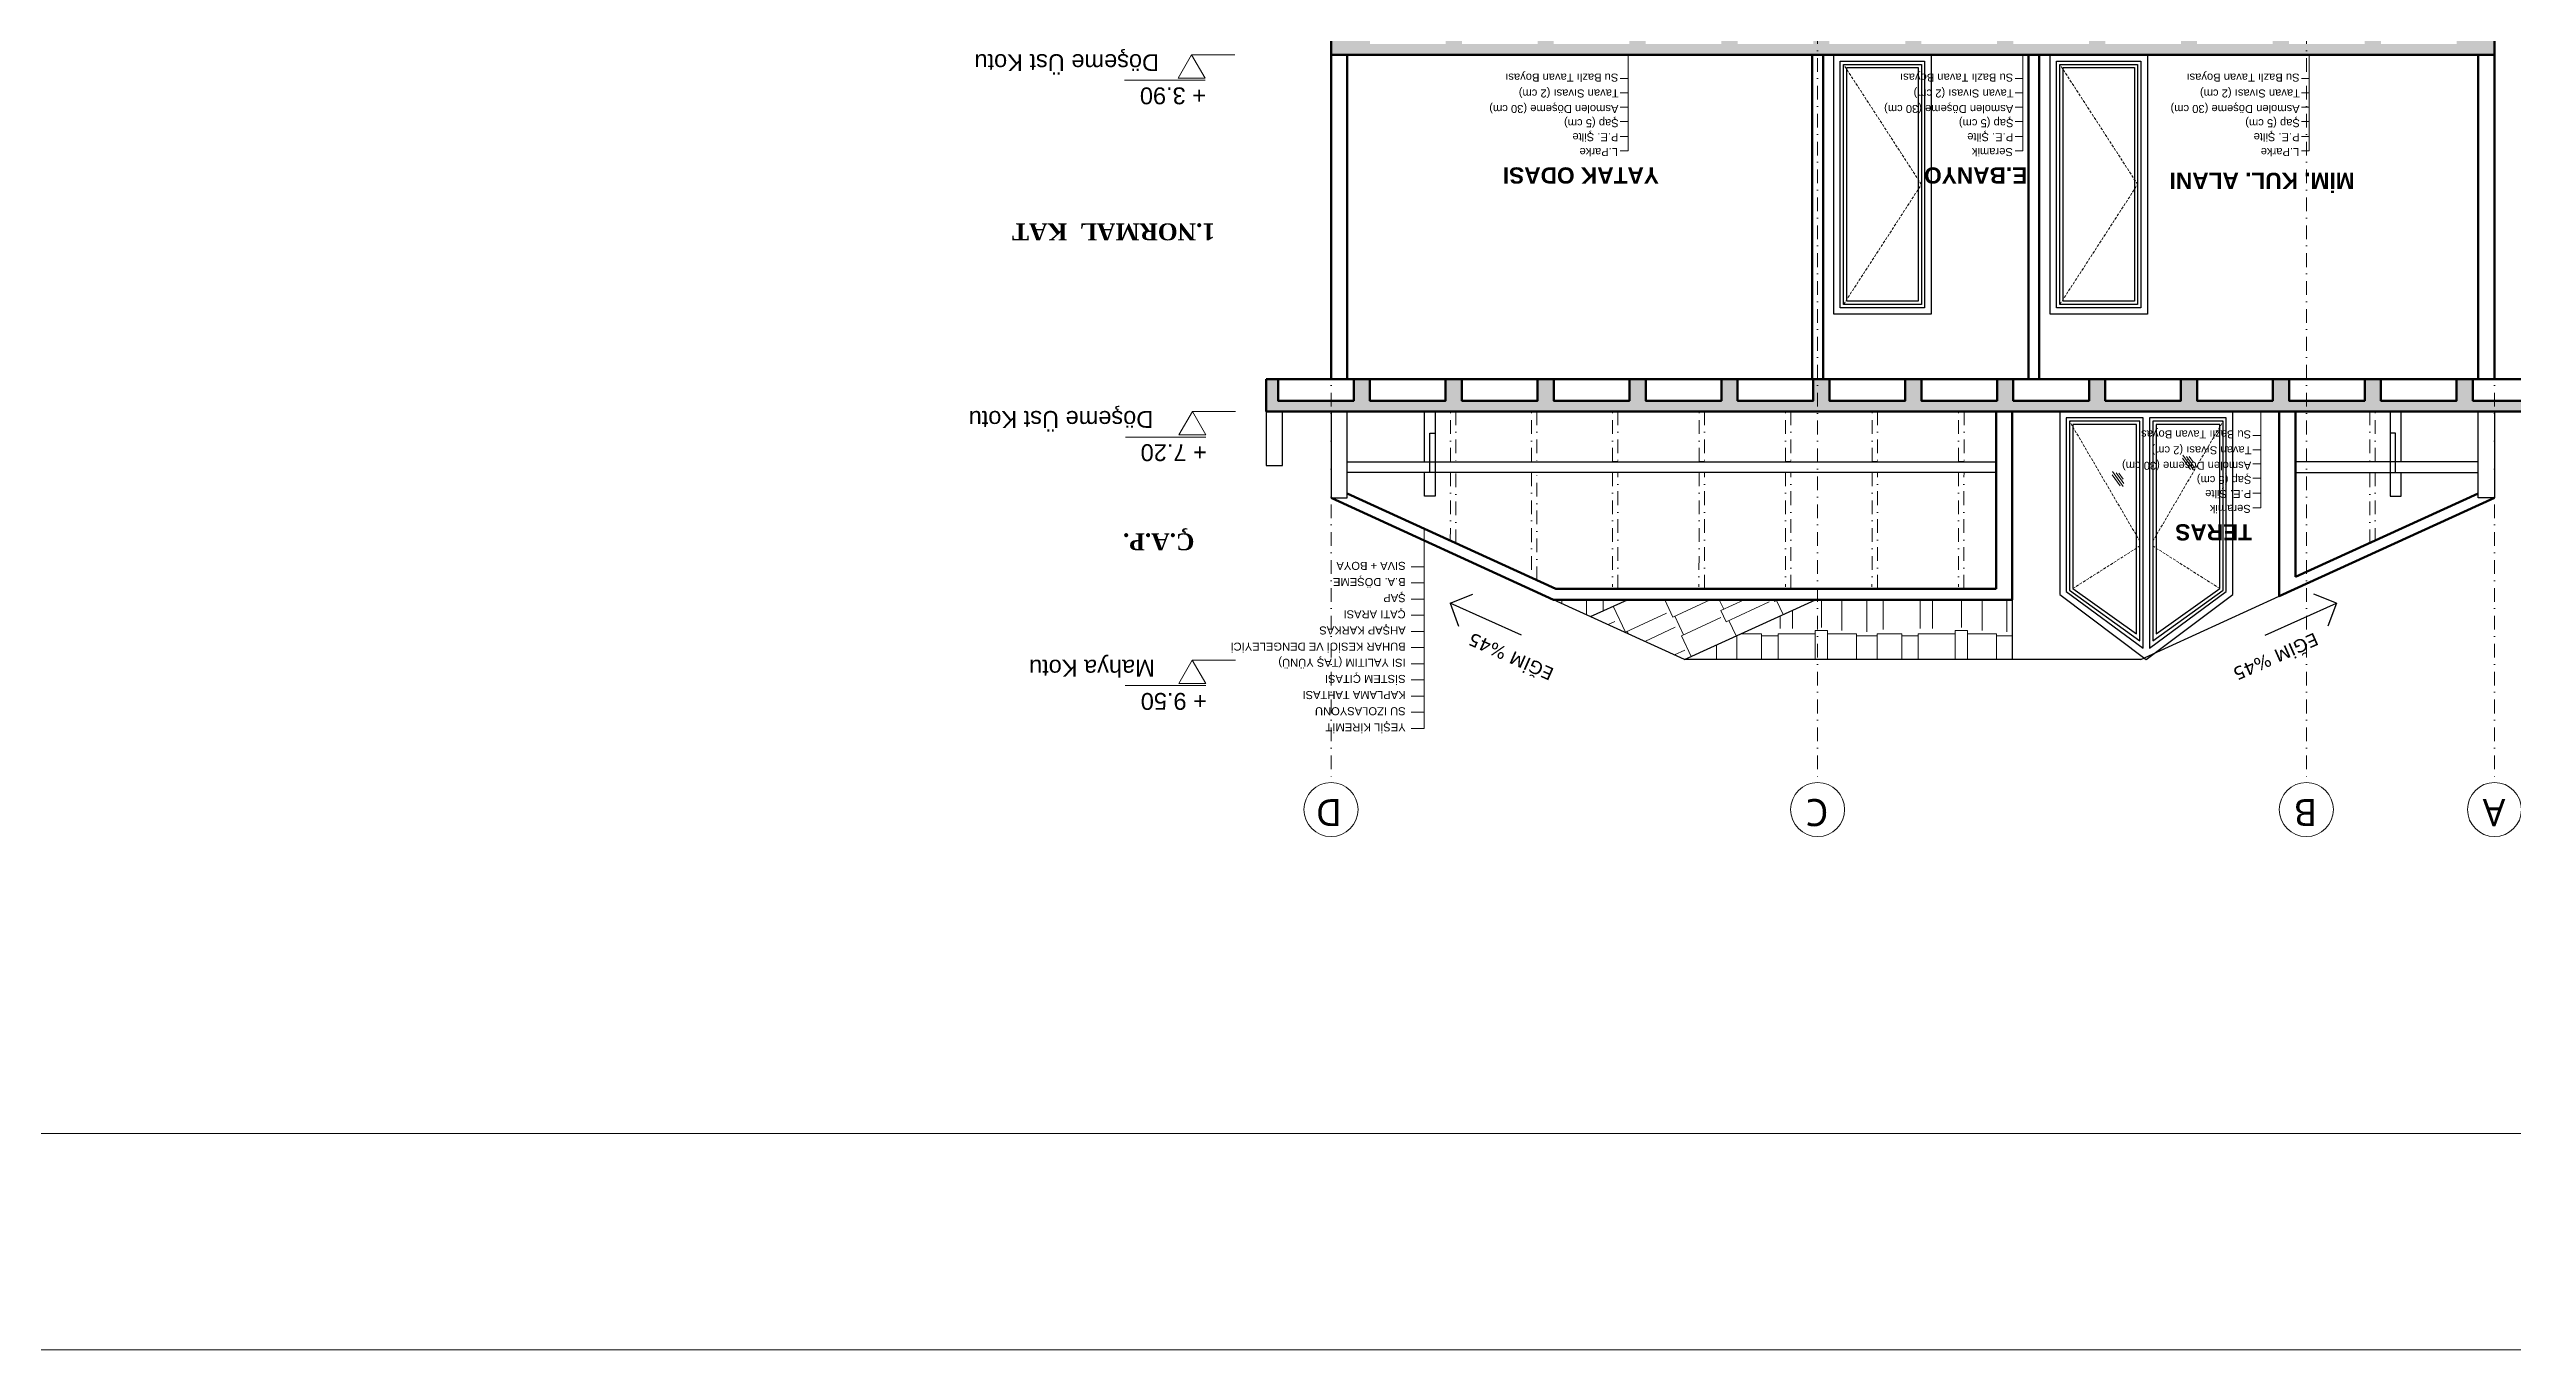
# Model space of a CAD drawing. Header units: millimetres. Extents: x 14753 to 45183, y 5640 to 19518.
# Drawn here: x 16480 to 17050, y 10427 to 10728 of the extents above; entities that cross this region are included whole.
import ezdxf

# ---------------------------------------------------------------- set-up
doc = ezdxf.new("R2010")
doc.units = ezdxf.units.MM
for name, pattern in [('DASHDOT', [25.399999999999995, 12.7, -6.349999999999999, 0, -6.349999999999999]), ('DUZ', [0]), ('HIDDEN', [0.375, 0.25, -0.125])]:
    doc.linetypes.add(name, pattern=pattern)
doc.layers.add('a_p1_enince', color=1, linetype='Continuous')
doc.layers.add('pencere', color=2, linetype='Continuous')
for name, color, linetype, lineweight in [('AKS', 251, 'DASHDOT', 0), ('CERCEVE', 66, 'Continuous', 0), ('Duvar', 1, 'Continuous', 50), ('DUVAR_0.30_gkhn', 7, 'DUZ', 30), ('Görüneyen', 250, 'HIDDEN', 0), ('k aks', 44, 'DASHDOT', 18), ('k ic olcu', 254, 'Continuous', 18), ('k pencere', 4, 'Continuous', 25), ('k tarama', 252, 'Continuous', 9), ('k yazi', 253, 'Continuous', 15), ('Kolon', 30, 'Continuous', 50), ('YAZI', 1, 'Continuous', 0)]:
    doc.layers.add(name, color=color, linetype=linetype, lineweight=lineweight)
doc.styles.add('MtXpl_Segoe_UI', font='segoeui.ttf')
doc.styles.get("Standard").update_dxf_attribs({"font": 'arial.ttf'})
pattern_1 = [(0, (5200.135451302398, 3852.899346544408), (97.15500000000002, 45.71999999999998), [22.86, -19.05, 26.67, -11.43, 34.29, -15.24]), (0, (5222.995451302384, 3854.804346544668), (97.15500000000002, 45.71999999999998), [19.05, -72.39, 15.24, -22.86]), (0, (5268.715451302415, 3850.041846544482), (97.15500000000002, 45.71999999999998), [11.43, -118.11]), (90, (5200.135451302398, 3852.899346544408), (-32.38499999999998, 45.72), [43.815, -139.065]), (90, (5222.995451302384, 3852.899346544408), (-32.38499999999998, 45.72), [42.86249999999999, -140.0175]), (90, (5242.045451302373, 3852.899346544408), (-32.38499999999998, 45.72), [40.00499999999999, -142.875]), (90, (5268.715451302415, 3850.041846544482), (-32.38499999999998, 45.72), [43.815, -139.065]), (90, (5280.145451302407, 3850.041846544482), (-32.38499999999998, 45.72), [43.815, -139.065]), (90, (5314.435451302387, 3852.899346544408), (-32.38499999999998, 45.72), [41.90999999999999, -140.97])]

# ---------------------------------------------------------------- blocks, each defined once
blk = doc.blocks.new('GXFFCGXFGFC')
at = {"layer": 'k yazi'}
for p, q in [((25995.32770850364, 12934.18351832815), (25995.32770850364, 12749.4607881414)), ((26007.39960922377, 12934.18351832815), (25995.32770850347, 12934.18351832815)), ((26007.39960922377, 12919.24495832818), (25995.32770850347, 12919.24495832818)), ((26007.39960922377, 12904.3063983282), (25995.32770850347, 12904.3063983282)), ((26007.39960922377, 12889.36783832822), (25995.32770850347, 12889.36783832822)), ((26007.39960922359, 12874.42927832824), (25995.32770850329, 12874.42927832824)), ((26007.39960922342, 12859.49071832826), (25995.32770850311, 12859.49071832826)), ((26007.39960922324, 12844.55215832828), (25995.32770850294, 12844.55215832828)), ((26007.39960922307, 12829.6135983283), (25995.32770850277, 12829.6135983283)), ((26007.39960922289, 12814.67503832832), (25995.32770850259, 12814.67503832832)), ((26007.39960922289, 12799.73647832834), (25995.32770850259, 12799.73647832834)), ((26007.39960922184, 12784.79791832836), (25995.32770850154, 12784.79791832836))]:
    blk.add_line(p, q, dxfattribs=at)
for s, p in [('YEŞİL KİREMİT', (26012.3791292237, 12929.59546704206)), ('SU IZOLASYONU', (26012.3791292237, 12914.65690704208)), ('KAPLAMA TAHTASI', (26012.3791292237, 12899.7183470421)), ('SİSTEM ÇITASI', (26012.3791292237, 12884.77978704212)), ('ISI YALITIM (TAŞ YÜNÜ)', (26012.37912922353, 12869.84122704214)), ('BUHAR KESİCİ VE DENGELEYİCİ', (26012.37912922335, 12854.90266704216)), ('AHŞAP KARKAS', (26012.37912922317, 12839.96410704218)), ('ÇATI ARASI', (26012.379129223, 12825.0255470422)), ('ŞAP', (26012.37912922283, 12810.08698704221)), ('B.A. DÖŞEME', (26012.37912922283, 12795.14842704223)), ('SIVA + BOYA', (26012.37912922178, 12780.20986704226))]:
    blk.add_text(s, height=7.400000000000001, dxfattribs=at).set_placement(p)
blk = doc.blocks.new('kot1')
for p, q in [((578788.5013949978, 90039.10951766901), (578862.9744544147, 90039.10951766901)), ((578801.0013949977, 90015.45888257441), (578761.0013949977, 90015.45888257441))]:
    blk.add_line(p, q)
blk.add_lwpolyline([(578813.5013949977, 90037.10951766899), (578788.5013949978, 90037.10951766899), (578801.0013949977, 90015.45888257441)], close=True)
blk = doc.blocks.new('KOT11')
at = {"layer": 'YAZI'}
for p in [(-188397.431653523, 4462717.341239161), (-188397.4723603304, 4462487.440463969), (-188396.7800192159, 4462157.440463969), (-188408.8510818832, 4461827.440463969), (-188409.5075497203, 4461767.440463969), (-188382.3420931175, 4461547.440463969), (-188382.3420931175, 4461487.44046397)]:
    blk.add_blockref('kot1', p, dxfattribs=at)
for s, p in [('+ 9.50', (390390.0599759992, 4552763.227237363, 574.2036407451214)), ('Mahya Kotu', (390438.2711613765, 4552732.506189951, 574.2036407451214)), ('+ 7.20', (390390.1678585583, 4552533.16563822, 574.2036407451214)), ('Döşeme Üst Kotu', (390439.6285738757, 4552502.444590808, 574.2036407451214)), ('+ 3.90', (390390.8601996729, 4552203.165638221, 574.2036407451214)), ('Döşeme Üst Kotu', (390434.291177514, 4552172.444590809, 574.2036407451214)), ('+ 0.60(127.60)', (390383.8478145537, 4551873.16563822, 574.2036407451214)), ('S.B.K.', (390410.5196482809, 4551842.444590808, 574.2036407451214)), ('± 0.00(127.00)', (390384.4591993454, 4551813.16563822, 574.2036407451214)), ('Sıfır kotu', (390412.9531015512, 4551782.805075682, 574.2036407451214)), ('-2.20', (390426.2355539767, 4551591.16563822, 574.2036407451214)), ('Temel Üst Kotu', (390431.8609175805, 4551562.444590809, 574.2036407451214)), ('-2.80', (390398.1746858475, 4551530.194678207, 459.3629125960972)), ('Temel Alt Kotu', (390426.6675090342, 4551502.535541956, 459.3629125960972))]:
    blk.add_text(s, height=15.6, dxfattribs=at).set_placement(p)
at = {"layer": 'YAZI', "char_height": 15.6, "width": 230.8503102549198, "attachment_point": 2}
for s, insert in [('{\\fTimes New Roman|b1|i0|c162|p18;Ç.A.P.}', (390434.6312315521, 4552631.28664653, -0.0010915079240021)), ('{\\fTimes New Roman|b1|i0|c162|p18;1.NORMAL  KAT}', (390476.3754735841, 4552344.605337081, -0.0010915079240021)), ('{\\fTimes New Roman|b1|i0|c162|p18;ZEMİN  KAT}', (390481.5725679486, 4552083.53866883, -0.0010915079240021)), ('{\\fTimes New Roman|b1|i0|c162|p18;1.BODRUM  KAT}', (390481.5725679486, 4551693.378617424, -0.0010915079240021))]:
    blk.add_mtext(s, dxfattribs=dict(at, insert=insert))
blk = doc.blocks.new('a blok b-b kesit')
at = {"layer": 'k tarama'}
h = blk.add_hatch(dxfattribs=at)
h.set_pattern_fill('AR-RSHKE', color=256, scale=0.15, angle=360)
h.set_pattern_definition(pattern_1)
h.paths.add_polyline_path([(391460, 4552732.300121736), (391460, 4552676.965837783), (391641.8874366357, 4552676.965837783), (391763, 4552732.300121736)])
h = blk.add_hatch(dxfattribs=at)
h.set_pattern_fill('AR-RSHKE', color=256, scale=0.15, angle=115)
h.set_pattern_definition([(114.9999999999999, (5200.135451302398, 3852.899346544408), (-82.49586924273328, 68.73022612276097), [22.86, -19.05, 26.67, -11.43, 34.29, -15.24]), (114.9999999999999, (5188.747881504707, 3872.812454767525), (-82.49586924273328, 68.73022612276097), [19.05, -72.39, 15.24, -22.86]), (114.9999999999999, (5173.74206541368, 3916.261566262693), (-82.49586924273328, 68.73022612276097), [11.43, -118.11]), (205, (5200.135451302398, 3852.899346544408), (-27.7498996168431, -48.67288460996668), [43.815, -139.065]), (205, (5190.474397838989, 3873.617542556488), (-27.7498996168431, -48.67288460996668), [42.86249999999999, -140.0175]), (205, (5182.423519952862, 3890.882705898956), (-27.7498996168431, -48.67288460996668), [40.00499999999999, -142.875]), (205, (5173.74206541368, 3916.261566262693), (-27.7498996168431, -48.67288460996668), [43.815, -139.065]), (205, (5168.911538682005, 3926.620664267801), (-27.7498996168431, -48.67288460996668), [43.815, -139.065]), (205, (5151.83018398541, 3956.490326602943), (-27.7498996168431, -48.67288460996668), [41.90999999999999, -140.97])])
h.paths.add_polyline_path([(391763, 4552732.300121736), (391641.8874366357, 4552676.965837783), (391815.8874366326, 4552676.965837783), (391850, 4552692.551291639)])
h = blk.add_hatch(dxfattribs=at)
h.set_pattern_fill('AR-RSHKE', color=256, scale=0.15, angle=360)
h.set_pattern_definition(pattern_1)
h.paths.add_polyline_path([(391884.1125633674, 4552676.965837783), (391850, 4552692.551291639), (391815.8874366326, 4552676.965837783)])
h = blk.add_hatch(dxfattribs=at)
h.set_pattern_fill('JIS_STN_2.5', color=256, scale=1.5)
h.set_pattern_definition([(45, (0, 0), (-2.651650429449553, 2.651650429449553), []), (45, (2.647500000020954, 0), (-2.651650429449553, 2.651650429449553), [1.799999999999999, -0.75])])
h.paths.add_polyline_path([(391474, 4552492.899346544), (391544, 4552492.899346544), (391544, 4552472.899346544), (391559, 4552472.899346544), (391559, 4552492.899346544), (391629, 4552492.899346544), (391629, 4552472.899346544), (391644, 4552472.899346544), (391644, 4552492.899346544), (391714, 4552492.899346544), (391714, 4552472.899346544), (391729, 4552472.899346544), (391729, 4552492.899346544), (391799, 4552492.899346544), (391799, 4552472.899346544), (391814, 4552472.899346544), (391814, 4552492.899346544), (391884, 4552492.899346544), (391884, 4552472.899346544), (391899, 4552472.899346544), (391899, 4552492.899346544), (391969, 4552492.899346544), (391969, 4552472.899346544), (391984, 4552472.899346544), (391984, 4552492.899346544), (392054, 4552492.899346544), (392054, 4552472.899346544), (392069, 4552472.899346544), (392069, 4552492.899346544), (392139, 4552492.899346544), (392139, 4552472.899346544), (392150, 4552472.899346544), (392150, 4552502.899346544), (390954, 4552502.899346544), (390954, 4552472.899346544), (390964, 4552472.899346544), (390964, 4552492.899346544), (391034, 4552492.899346544), (391034, 4552472.899346544), (391049, 4552472.899346544), (391049, 4552492.899346544), (391119, 4552492.899346544), (391119, 4552472.899346544), (391134, 4552472.899346544), (391134, 4552492.899346544), (391204, 4552492.899346544), (391204, 4552472.899346544), (391219, 4552472.899346544), (391219, 4552492.899346544), (391289, 4552492.899346544), (391289, 4552472.899346544), (391304, 4552472.899346544), (391304, 4552492.899346544), (391374, 4552492.899346544), (391374, 4552472.899346544), (391389, 4552472.899346544), (391389, 4552492.899346544), (391459, 4552492.899346544), (391459, 4552472.899346544), (391474, 4552472.899346544)])
h.paths.add_polyline_path([(391474, 4552162.899346544), (391544, 4552162.899346544), (391544, 4552142.899346544), (391559, 4552142.899346544), (391559, 4552162.899346544), (391629, 4552162.899346544), (391629, 4552142.899346544), (391644, 4552142.899346544), (391644, 4552162.899346544), (391714, 4552162.899346544), (391714, 4552142.899346544), (391729, 4552142.899346544), (391729, 4552162.899346544), (391799, 4552162.899346544), (391799, 4552142.899346544), (391814, 4552142.899346544), (391814, 4552162.899346544), (391884, 4552162.899346544), (391884, 4552142.899346544), (391899, 4552142.899346544), (391899, 4552162.899346544), (391969, 4552162.899346544), (391969, 4552142.899346544), (391984, 4552142.899346544), (391984, 4552162.899346544), (392054, 4552162.899346544), (392054, 4552142.899346544), (392090, 4552142.899346544), (392090, 4552172.899346544), (391014, 4552172.899346544), (391014, 4552142.899346544), (391049, 4552142.899346544), (391049, 4552162.899346544), (391119, 4552162.899346544), (391119, 4552142.899346544), (391134, 4552142.899346544), (391134, 4552162.899346544), (391204, 4552162.899346544), (391204, 4552142.899346544), (391219, 4552142.899346544), (391219, 4552162.899346544), (391289, 4552162.899346544), (391289, 4552142.899346544), (391304, 4552142.899346544), (391304, 4552162.899346544), (391374, 4552162.899346544), (391374, 4552142.899346544), (391389, 4552142.899346544), (391389, 4552162.899346544), (391459, 4552162.899346544), (391459, 4552142.899346544), (391474, 4552142.899346544)])
h.paths.add_polyline_path([(391474, 4551832.899346544), (391544, 4551832.899346544), (391544, 4551812.899346544), (391559, 4551812.899346544), (391559, 4551832.899346544), (391629, 4551832.899346544), (391629, 4551812.899346544), (391644, 4551812.899346544), (391644, 4551832.899346544), (391714, 4551832.899346544), (391714, 4551812.899346544), (391729, 4551812.899346544), (391729, 4551832.899346544), (391799, 4551832.899346544), (391799, 4551812.899346544), (391814, 4551812.899346544), (391814, 4551832.899346544), (391884, 4551832.899346544), (391884, 4551812.899346544), (391899, 4551812.899346544), (391899, 4551832.899346544), (391969, 4551832.899346544), (391969, 4551812.899346544), (391984, 4551812.899346544), (391984, 4551832.899346544), (392054, 4551832.899346544), (392054, 4551812.899346544), (392065, 4551812.899346544), (392065, 4551562.899346544), (392090, 4551562.899346544), (392090, 4551842.899346545), (391014, 4551842.899346545), (391014, 4551562.899346544), (391039, 4551562.899346544), (391039, 4551812.899346544), (391049, 4551812.899346544), (391049, 4551832.899346544), (391119, 4551832.899346544), (391119, 4551812.899346544), (391134, 4551812.899346544), (391134, 4551832.899346544), (391204, 4551832.899346544), (391204, 4551812.899346544), (391219, 4551812.899346544), (391219, 4551832.899346544), (391289, 4551832.899346544), (391289, 4551812.899346544), (391304, 4551812.899346544), (391304, 4551832.899346544), (391374, 4551832.899346544), (391374, 4551812.899346544), (391389, 4551812.899346544), (391389, 4551832.899346544), (391459, 4551832.899346544), (391459, 4551812.899346544), (391474, 4551812.899346544)])
h.paths.add_polyline_path([(392140, 4551502.899346544), (392140, 4551562.899346544), (390964, 4551562.899346544), (390964, 4551502.899346544)])
at = {"layer": 'AKS'}
for points in [[(391504.6979236761, 4552666.823416995), (391504.6062295351, 4552559.305606081), (391509.6034829531, 4552559.305606081), (391509.697405, 4552665.042989461)], [(391584.6979236761, 4552666.823416995), (391584.6062295351, 4552559.305606081), (391589.603482953, 4552559.305606081), (391589.697405, 4552665.042989461)], [(391664.6979236761, 4552666.823416995), (391664.6062295351, 4552559.305606081), (391669.6034829531, 4552559.305606081), (391669.697405, 4552665.042989461)], [(391744.6979236761, 4552666.823416995), (391744.6062295351, 4552559.305606081), (391749.6034829531, 4552559.305606081), (391749.6974050001, 4552665.042989461)], [(391824.6979236761, 4552666.823416995), (391824.6062295351, 4552559.305606081), (391829.6034829531, 4552559.305606081), (391829.697405, 4552665.042989461)], [(391899.6911018663, 4552658.85398564), (391899.6062295351, 4552559.335225176), (391904.6034829531, 4552559.335225176), (391904.6898526174, 4552656.570140878)], [(391129.3381099358, 4552624.601099176), (391129.393770465, 4552559.335225176), (391124.396517047, 4552559.335225176), (391124.3405722811, 4552622.317808658)], [(391974.6618900644, 4552624.601099176), (391974.6062295351, 4552559.335225176), (391979.6034829531, 4552559.335225176), (391979.6594277189, 4552622.317808658)], [(391199.396517047, 4552502.92896564), (391204.393770465, 4552502.92896564)]]:
    blk.add_lwpolyline(points, dxfattribs=at)
for points in [[(391124.396517047, 4552502.92896564), (391129.393770465, 4552502.92896564), (391129.393770465, 4552549.334757876), (391124.396517047, 4552549.334757876)], [(391509.6034829531, 4552502.899346544), (391504.6062295351, 4552502.899346544), (391504.6062295351, 4552549.30513878), (391509.6034829531, 4552549.30513878)], [(391589.603482953, 4552502.899346544), (391584.6062295351, 4552502.899346544), (391584.6062295351, 4552549.30513878), (391589.603482953, 4552549.30513878)], [(391669.6034829531, 4552502.899346544), (391664.6062295351, 4552502.899346544), (391664.6062295351, 4552549.30513878), (391669.6034829531, 4552549.30513878)], [(391749.6034829531, 4552502.899346544), (391744.6062295351, 4552502.899346544), (391744.6062295351, 4552549.30513878), (391749.6034829531, 4552549.30513878)], [(391829.6034829531, 4552502.899346544), (391824.6062295351, 4552502.899346544), (391824.6062295351, 4552549.30513878), (391829.6034829531, 4552549.30513878)], [(391904.6034829531, 4552502.92896564), (391899.6062295351, 4552502.92896564), (391899.6062295351, 4552549.334757876), (391904.6034829531, 4552549.334757876)], [(391979.6034829531, 4552502.92896564), (391974.6062295351, 4552502.92896564), (391974.6062295351, 4552549.334757876), (391979.6034829531, 4552549.334757876)]]:
    blk.add_lwpolyline(points, close=True, dxfattribs=at)
at = {"layer": 'Duvar'}
for p, q in [((391213.0000000001, 4552673.819084351), (391014, 4552582.899346544)), ((391213, 4552502.899346544), (391213, 4552673.819084351)), ((391460, 4552502.899346544), (391460, 4552676.965837783)), ((391884.1125633674, 4552676.965837783), (391460, 4552676.965837783)), ((391884.1125633671, 4552676.965837783), (392090, 4552582.899346544)), ((391198, 4552655.971556673), (391029.0000000001, 4552578.758312003)), ((391198, 4552502.899346544), (391198, 4552655.971556673)), ((391475, 4552502.899346544), (391475.0000000001, 4552666.965837784)), ((391881.9363368894, 4552666.965837783), (391475, 4552666.965837783)), ((391881.9363368894, 4552666.965837783), (392074.9999999999, 4552578.758312003)), ((391014, 4552172.899346544), (391014, 4552472.899346544)), ((391029, 4552172.899346544), (391029, 4552472.899346544)), ((391435, 4552172.899346544), (391435, 4552472.899346544)), ((391445, 4552172.899346544), (391445, 4552472.899346544)), ((391635, 4552172.899346544), (391635, 4552472.899346544)), ((391645, 4552172.899346544), (391645, 4552472.899346544)), ((392075, 4552172.899346544), (392075, 4552472.899346544)), ((392090, 4552172.899346544), (392090, 4552472.899346544))]:
    blk.add_line(p, q, dxfattribs=at)
at = {"layer": 'DUVAR_0.30_gkhn'}
for points in [[(391014, 4552502.899346544), (391014, 4552582.899346544), (391029, 4552582.899346544), (391029, 4552502.899346544)], [(391100.4100554623, 4552549.364376971), (391100.4100554623, 4552502.958584734), (391110.4093306698, 4552502.958584734), (391110.4093306698, 4552581.094525521), (391100.4100554623, 4552581.094525521), (391100.4100554623, 4552559.364844271)], [(392003.5899445377, 4552549.364376971), (392003.5899445377, 4552502.958584734), (391993.5906693302, 4552502.958584734), (391993.5906693302, 4552581.094525521), (392003.5899445377, 4552581.094525521), (392003.5899445377, 4552559.364844271)], [(392090, 4552502.899346544), (392090, 4552582.899346544), (392075, 4552582.899346544), (392075, 4552502.899346544)], [(391100.4100554623, 4552559.364844271), (391029.0005054744, 4552559.364844271), (391029, 4552549.333498292), (391198, 4552549.327931524)], [(391198, 4552559.306478841), (391100.4100554623, 4552559.305334731), (391100.4100554623, 4552559.305334731)], [(392003.5899445377, 4552559.364844271), (392074.9994945256, 4552559.364844271), (392075, 4552549.333498292), (391475, 4552549.31373462)], [(391475, 4552559.311531735), (392003.5899445377, 4552559.305334731), (392003.5899445377, 4552559.305334731)], [(392150, 4552502.899346544), (392150, 4552552.899346544), (392135, 4552552.899346544), (392135, 4552502.899346544)]]:
    blk.add_lwpolyline(points, dxfattribs=at)
for points in [[(391110.4093306698, 4552559.364844271), (391105.4120772519, 4552559.364844271), (391105.4120772519, 4552522.958327243), (391110.4093306698, 4552522.958327243)], [(391993.5906693302, 4552559.364844271), (391998.5879227482, 4552559.364844271), (391998.5879227482, 4552522.958327243), (391993.5906693302, 4552522.958327243)]]:
    blk.add_lwpolyline(points, close=True, dxfattribs=at)
at = {"layer": 'Görüneyen', "ltscale": 10}
for p, q in [((391268.0000000001, 4552666.720974488), (391330, 4552627.300121736)), ((391404, 4552666.720974488), (391342, 4552627.300121736)), ((391330, 4552622.899346544), (391265, 4552511.899346544)), ((391342, 4552622.899346544), (391407, 4552511.899346544)), ((391416, 4552403.899346544), (391344, 4552292.899346544)), ((391616, 4552403.899346544), (391544, 4552292.899346544)), ((391344, 4552292.899346544), (391416, 4552181.899346544)), ((391544, 4552292.899346544), (391616, 4552181.899346544))]:
    blk.add_line(p, q, dxfattribs=at)
at = {"layer": 'k aks'}
for p, q in [((391014, 4551324.579180533), (391014, 4552846.051234151)), ((391188, 4551324.579180533), (391188, 4552846.051234151)), ((391639.9999999999, 4551324.579180533), (391639.9999999999, 4552846.051234151)), ((392089.9999999999, 4551324.579180533), (392089.9999999999, 4552846.051234151))]:
    blk.add_line(p, q, dxfattribs=at)
at = {"layer": 'k aks', "linetype": 'Continuous'}
for centre in [(391014, 4552871.051234151), (391188, 4552871.051234151), (391639.9999999999, 4552871.051234151), (392089.9999999999, 4552871.051234151)]:
    blk.add_circle(centre, 25, dxfattribs=at)
at = {"layer": 'k pencere'}
for p, q in [((391341.0000000001, 4552732.300121736), (391213, 4552673.819084353)), ((391341, 4552732.300121736), (391763, 4552732.300121736)), ((391460, 4552676.965837783), (391460, 4552732.300121736)), ((391763, 4552732.300121736), (391641.8874366357, 4552676.965837783)), ((391763, 4552732.300121736), (391884.1125633674, 4552676.965837783)), ((391226.2002032269, 4552709.666752918), (391160.0657302166, 4552680.273653802)), ((391160.0657302166, 4552680.273653802), (391167.9945616846, 4552701.445876397)), ((391913.7997967732, 4552709.666752918), (391979.9342697834, 4552680.273653802)), ((391979.9342697834, 4552680.273653802), (391972.0054383154, 4552701.445876397)), ((391160.0657302166, 4552680.273653802), (391181.0943288993, 4552671.971400164)), ((391850, 4552692.551291639), (391815.8874366326, 4552676.965837783)), ((391979.9342697834, 4552680.273653802), (391958.9056711008, 4552671.971400164))]:
    blk.add_line(p, q, dxfattribs=at)
for points in [[(391425, 4552172.899346544), (391335, 4552172.899346544), (391335, 4552412.899346544), (391425, 4552412.899346544)], [(391418.9999999999, 4552406.899346545), (391418.9999999999, 4552178.899346544), (391341, 4552178.899346544), (391341, 4552406.899346545)], [(391416, 4552403.899346544), (391416, 4552181.899346544), (391344, 4552181.899346544), (391344, 4552403.899346544)], [(391413, 4552400.899346544), (391413, 4552184.899346545), (391347, 4552184.899346545), (391347, 4552400.899346544)], [(391625, 4552172.899346544), (391535, 4552172.899346544), (391535, 4552412.899346544), (391625, 4552412.899346544)], [(391619, 4552406.899346545), (391619, 4552178.899346544), (391541, 4552178.899346544), (391541, 4552406.899346545)], [(391616, 4552403.899346544), (391616, 4552181.899346544), (391544, 4552181.899346544), (391544, 4552403.899346544)], [(391613, 4552400.899346544), (391613, 4552184.899346545), (391547, 4552184.899346545), (391547, 4552400.899346544)]]:
    blk.add_lwpolyline(points, close=True, dxfattribs=at)
at = {"layer": 'k tarama'}
for p, q in [((391364.0173729417, 4552559.658485876), (391356.8544107228, 4552569.641827014)), ((391361.3520346565, 4552559.94252954), (391357.3716437083, 4552565.490178611)), ((391367.3175616971, 4552558.48962269), (391357.426252289, 4552572.275583457)), ((391367.6411392611, 4552561.469395786), (391360.222494446, 4552571.809093207)), ((391298.973738127, 4552544.381135906), (391291.8107759082, 4552554.364477044)), ((391296.3083998419, 4552544.66517957), (391292.3280088938, 4552550.212828641)), ((391302.2739268825, 4552543.21227272), (391292.3826174745, 4552556.998233486)), ((391302.5975044465, 4552546.192045816), (391295.1788596315, 4552556.531743236))]:
    blk.add_line(p, q, dxfattribs=at)
at = {"layer": 'k yazi'}
for p, q in [((391230.1354513024, 4552591.938487386), (391237.3712868051, 4552591.938487386)), ((391230.1354513024, 4552502.899346544), (391230.1354513024, 4552591.938487386)), ((391230.1354513024, 4552578.433264019), (391237.3712868051, 4552578.433264019)), ((391230.1354513024, 4552564.590679914), (391237.3712868051, 4552564.590679914)), ((391230.1354513024, 4552564.590679914), (391237.3712868051, 4552564.590679914)), ((391230.1354513024, 4552551.414313842), (391237.3712868051, 4552551.414313842)), ((391230.1354513024, 4552551.414313842), (391237.3712868051, 4552551.414313842)), ((391230.1354513024, 4552538.237947768), (391237.3712868051, 4552538.237947768)), ((391230.1354513024, 4552538.237947768), (391237.3712868051, 4552538.237947768)), ((391230.1354513024, 4552525.061581696), (391237.3712868051, 4552525.061581696)), ((391230.1354513024, 4552525.061581696), (391237.3712868051, 4552525.061581696)), ((391185.3119059394, 4552261.938487387), (391192.5477414421, 4552261.938487387)), ((391185.3119059394, 4552172.899346544), (391185.3119059394, 4552261.938487387)), ((391450.176454637, 4552261.938487387), (391457.4122901397, 4552261.938487387)), ((391450.176454637, 4552172.899346544), (391450.176454637, 4552261.938487387)), ((391815.3119059395, 4552261.938487387), (391822.5477414421, 4552261.938487387)), ((391815.3119059395, 4552172.899346544), (391815.3119059395, 4552261.938487387)), ((391185.3119059394, 4552248.433264018), (391192.5477414421, 4552248.433264018)), ((391450.176454637, 4552248.433264018), (391457.4122901397, 4552248.433264018)), ((391815.3119059395, 4552248.433264018), (391822.5477414421, 4552248.433264018)), ((391185.3119059394, 4552234.590679914), (391192.5477414421, 4552234.590679914)), ((391185.3119059394, 4552234.590679914), (391192.5477414421, 4552234.590679914)), ((391185.3119059394, 4552221.414313841), (391192.5477414421, 4552221.414313841)), ((391185.3119059394, 4552221.414313841), (391192.5477414421, 4552221.414313841)), ((391450.176454637, 4552234.590679914), (391457.4122901397, 4552234.590679914)), ((391450.176454637, 4552234.590679914), (391457.4122901397, 4552234.590679914)), ((391450.176454637, 4552221.414313841), (391457.4122901397, 4552221.414313841)), ((391450.176454637, 4552221.414313841), (391457.4122901397, 4552221.414313841)), ((391815.3119059395, 4552234.590679914), (391822.5477414421, 4552234.590679914)), ((391815.3119059395, 4552234.590679914), (391822.5477414421, 4552234.590679914)), ((391815.3119059395, 4552221.414313841), (391822.5477414421, 4552221.414313841)), ((391815.3119059395, 4552221.414313841), (391822.5477414421, 4552221.414313841)), ((391185.3119059394, 4552208.237947769), (391192.5477414421, 4552208.237947769)), ((391185.3119059394, 4552208.237947769), (391192.5477414421, 4552208.237947769)), ((391185.3119059394, 4552195.061581695), (391192.5477414421, 4552195.061581695)), ((391185.3119059394, 4552195.061581695), (391192.5477414421, 4552195.061581695)), ((391450.176454637, 4552208.237947769), (391457.4122901397, 4552208.237947769)), ((391450.176454637, 4552208.237947769), (391457.4122901397, 4552208.237947769)), ((391450.176454637, 4552195.061581695), (391457.4122901397, 4552195.061581695)), ((391450.176454637, 4552195.061581695), (391457.4122901397, 4552195.061581695)), ((391815.3119059395, 4552208.237947769), (391822.5477414421, 4552208.237947769)), ((391815.3119059395, 4552208.237947769), (391822.5477414421, 4552208.237947769)), ((391815.3119059395, 4552195.061581695), (391822.5477414421, 4552195.061581695)), ((391815.3119059395, 4552195.061581695), (391822.5477414421, 4552195.061581695))]:
    blk.add_line(p, q, dxfattribs=at)
at = {"layer": 'Kolon'}
for p, q in [((390954, 4552502.899346544), (392150, 4552502.899346544)), ((392150, 4552502.899346544), (392150, 4552472.899346544)), ((390954, 4552472.899346544), (392150, 4552472.899346544)), ((391014, 4552172.899346544), (392090, 4552172.899346544)), ((391014, 4552142.899346544), (391014, 4552172.899346544)), ((392090, 4552172.899346544), (392090, 4552142.899346544))]:
    blk.add_line(p, q, dxfattribs=at)
for points in [[(390964, 4552472.899346544), (390964, 4552492.899346544), (391034, 4552492.899346544), (391034, 4552472.899346544)], [(391049, 4552472.899346544), (391049, 4552492.899346544), (391119, 4552492.899346544), (391119, 4552472.899346544)], [(391134, 4552472.899346544), (391134, 4552492.899346544), (391204, 4552492.899346544), (391204, 4552472.899346544)], [(391219, 4552472.899346544), (391219, 4552492.899346544), (391289, 4552492.899346544), (391289, 4552472.899346544)], [(391304, 4552472.899346544), (391304, 4552492.899346544), (391374, 4552492.899346544), (391374, 4552472.899346544)], [(391389, 4552472.899346544), (391389, 4552492.899346544), (391459, 4552492.899346544), (391459, 4552472.899346544)], [(391474, 4552472.899346544), (391474, 4552492.899346544), (391544, 4552492.899346544), (391544, 4552472.899346544)], [(391559, 4552472.899346544), (391559, 4552492.899346544), (391629, 4552492.899346544), (391629, 4552472.899346544)], [(391644, 4552472.899346544), (391644, 4552492.899346544), (391714, 4552492.899346544), (391714, 4552472.899346544)], [(391729, 4552472.899346544), (391729, 4552492.899346544), (391799, 4552492.899346544), (391799, 4552472.899346544)], [(391814, 4552472.899346544), (391814, 4552492.899346544), (391884, 4552492.899346544), (391884, 4552472.899346544)], [(391899, 4552472.899346544), (391899, 4552492.899346544), (391969, 4552492.899346544), (391969, 4552472.899346544)], [(391984, 4552472.899346544), (391984, 4552492.899346544), (392054, 4552492.899346544), (392054, 4552472.899346544)], [(392069, 4552472.899346544), (392069, 4552492.899346544), (392139, 4552492.899346544), (392139, 4552472.899346544)]]:
    blk.add_lwpolyline(points, dxfattribs=at)
at = {"layer": 'pencere', "color": 128, "true_color": 0x004d39}
blk.add_lwpolyline([(391336, 4552732.300121736), (391256, 4552672.158970802), (391256, 4552502.899346544), (391416, 4552502.899346544), (391416, 4552672.158970802), (391336, 4552732.300121736)], dxfattribs=at)
for points in [[(391333, 4552508.899346545), (391333, 4552721.690244098), (391261.9999999999, 4552669.439972644), (391262, 4552508.899346545)], [(391339, 4552508.899346545), (391410, 4552508.899346545), (391410, 4552669.439972644), (391339, 4552721.690244098)], [(391330, 4552511.899346544), (391330, 4552715.0701587), (391265, 4552668.080473567), (391265, 4552511.899346544)], [(391268, 4552514.899346544), (391327, 4552514.899346544), (391327, 4552708.450073302), (391268.0000000001, 4552666.720974488)], [(391407, 4552511.899346544), (391407, 4552668.080473567), (391342, 4552715.0701587), (391342, 4552511.899346544)], [(391404, 4552514.899346544), (391404, 4552666.720974488), (391345, 4552708.450073302), (391345, 4552514.899346544)]]:
    blk.add_lwpolyline(points, close=True, dxfattribs=at)
at = {"layer": 'a_p1_enince'}
blk.add_blockref('GXFFCGXFGFC', (366008.6114966076, 4539861.764000445), dxfattribs=at)
at = {"layer": 'k ic olcu'}
blk.add_blockref('KOT11', (1814.710089109372, 0), dxfattribs=at)
at = {"layer": 'k aks', "style": 'MtXpl_Segoe_UI'}
for s, p in [('A', (391004.0744383671, 4552861.389979852)), ('B', (391178.0744383671, 4552861.389979852)), ('C', (391630.0744383671, 4552861.389979852)), ('D', (392080.0744383671, 4552861.389979852))]:
    blk.add_text(s, height=25, dxfattribs=at).set_placement(p)
at = {"layer": 'k yazi', "char_height": 12}
for insert, attachment_point, rotation in [((391257.3186596685, 4552740.934584583), 9, 23.962488974576406), ((391882.6813403316, 4552740.934584583), 7, 336.0375110254236)]:
    blk.add_mtext_dynamic_manual_height_columns('{\\fVerdana|b0|i0|c162|p34;EĞİM %45}', width=153.7632020074525, gutter_width=12.5, heights=[0], dxfattribs=dict(at, insert=insert, attachment_point=attachment_point, rotation=rotation))
at = {"layer": 'k yazi'}
for s, insert, char_height, width, attachment_point in [('{\\fArial|b1|i0|c162|p34;\\C0;TERAS}', (391273.7475775326, 4552622.132871927), 15, 177.5771617345536, 2), ('{\\C7;Seramik}', (391239.3783983753, 4552596.67400456), 7.4, 53.89089732870428, 1), ('{\\fArial|b0|i0|c162|p34;\\C7;P.E. Şilte}', (391239.0672508786, 4552582.897705685), 7.4, 45.53639769560044, 1), ('{\\C7;Asmolen Döşeme (30 cm)}', (391239.0052481273, 4552556.807412257), 7.4, 121.8655772054926, 1), ('{\\fArial|b0|i0|c162|p34;\\C7;Şap (5 cm)}', (391238.8086223931, 4552569.950717899), 7.4, 52.75160089202194, 1), ('{\\fArial|b0|i0|c162|p34;\\C7;Tavan Sıvası (2 cm)}', (391238.7441400939, 4552542.487100295), 7.4, 92.2450971010266, 1), ('{\\fArial|b0|i0|c162|p34;\\C7;Su Bazlı Tavan Boyası}', (391239.1241403696, 4552527.800028927), 7.4, 113.0952446000892, 1), ('{\\fArial|b1|i0|c162|p34;\\C0;MİM. KUL. ALANI}', (391228.9240321698, 4552297.132871927), 15, 177.5771617345536, 2), ('{\\fArial|b1|i0|c162|p34;\\C0;E.BANYO}', (391493.7885808673, 4552292.132871927), 15, 177.5771617345536, 2), ('{\\fArial|b1|i0|c162|p34;\\C0;YATAK ODASI}', (391858.9240321697, 4552292.132871927), 15, 177.5771617345536, 2), ('{\\C7;L.Parke}', (391194.5548530124, 4552266.674004559), 7.4, 53.89089732870428, 1), ('{\\C7;Seramik}', (391459.4194017099, 4552266.674004559), 7.4, 53.89089732870428, 1), ('{\\C7;L.Parke}', (391824.5548530124, 4552266.674004559), 7.4, 53.89089732870428, 1), ('{\\fArial|b0|i0|c162|p34;\\C7;Şap (5 cm)}', (391193.9850770301, 4552239.950717899), 7.4, 52.75160089202194, 1), ('{\\fArial|b0|i0|c162|p34;\\C7;P.E. Şilte}', (391194.2437055156, 4552252.897705685), 7.4, 45.53639769560044, 1), ('{\\fArial|b0|i0|c162|p34;\\C7;Şap (5 cm)}', (391458.8496257277, 4552239.950717899), 7.4, 52.75160089202194, 1), ('{\\fArial|b0|i0|c162|p34;\\C7;P.E. Şilte}', (391459.1082542132, 4552252.897705685), 7.4, 45.53639769560044, 1), ('{\\fArial|b0|i0|c162|p34;\\C7;Şap (5 cm)}', (391823.9850770302, 4552239.950717899), 7.4, 52.75160089202194, 1), ('{\\fArial|b0|i0|c162|p34;\\C7;P.E. Şilte}', (391824.2437055157, 4552252.897705685), 7.4, 45.53639769560044, 1), ('{\\C7;Asmolen Döşeme (30 cm)}', (391194.1817027645, 4552226.807412258), 7.4, 121.8655772054926, 1), ('{\\C7;Asmolen Döşeme (30 cm)}', (391459.0462514619, 4552226.807412258), 7.4, 121.8655772054926, 1), ('{\\C7;Asmolen Döşeme (30 cm)}', (391824.1817027644, 4552226.807412258), 7.4, 121.8655772054926, 1), ('{\\fArial|b0|i0|c162|p34;\\C7;Tavan Sıvası (2 cm)}', (391193.920594731, 4552212.487100295), 7.4, 92.2450971010266, 1), ('{\\fArial|b0|i0|c162|p34;\\C7;Su Bazlı Tavan Boyası}', (391194.3005950067, 4552197.800028928), 7.4, 113.0952446000892, 1), ('{\\fArial|b0|i0|c162|p34;\\C7;Tavan Sıvası (2 cm)}', (391458.7851434286, 4552212.487100295), 7.4, 92.2450971010266, 1), ('{\\fArial|b0|i0|c162|p34;\\C7;Su Bazlı Tavan Boyası}', (391459.1651437042, 4552197.800028928), 7.4, 113.0952446000892, 1), ('{\\fArial|b0|i0|c162|p34;\\C7;Tavan Sıvası (2 cm)}', (391823.920594731, 4552212.487100295), 7.4, 92.2450971010266, 1), ('{\\fArial|b0|i0|c162|p34;\\C7;Su Bazlı Tavan Boyası}', (391824.3005950066, 4552197.800028928), 7.4, 113.0952446000892, 1)]:
    blk.add_mtext(s, dxfattribs=dict(at, insert=insert, char_height=char_height, width=width, attachment_point=attachment_point))
blk = doc.blocks.new('İSKİ VAZİYET')
at = {"layer": 'k ic olcu', "rotation": 180}
blk.add_blockref('a blok b-b kesit', (398607.9399347742, 4562230.664750203), dxfattribs=at)

msp = doc.modelspace()

# ---------------------------------------------------------------- linework, layer by layer
at = {"layer": 'CERCEVE'}
msp.add_lwpolyline([(15693.89469029517, 10426.96921185839), (15696.34393299453, 14316.96684886392), (17976.9440526981, 14316.96660587813), (17976.94429231628, 10426.96896854292), (15693.89469029517, 10426.96921185839)], dxfattribs=at)
msp.add_lwpolyline([(15743.89469029517, 10476.9692118584), (15746.34393299453, 14266.96684886392), (17949.39353501565, 14266.96660554845), (17946.94429231628, 10476.96896854292)], close=True, dxfattribs=at)

# ---------------------------------------------------------------- block references
at = {"layer": 'k tarama', "xscale": 0.25, "yscale": 0.25, "zscale": 0.25}
msp.add_blockref('İSKİ VAZİYET', (15147.00905528311, 8211.965608021294, 3.6590425134e-06), dxfattribs=at)

doc.saveas('drawing.dxf')
